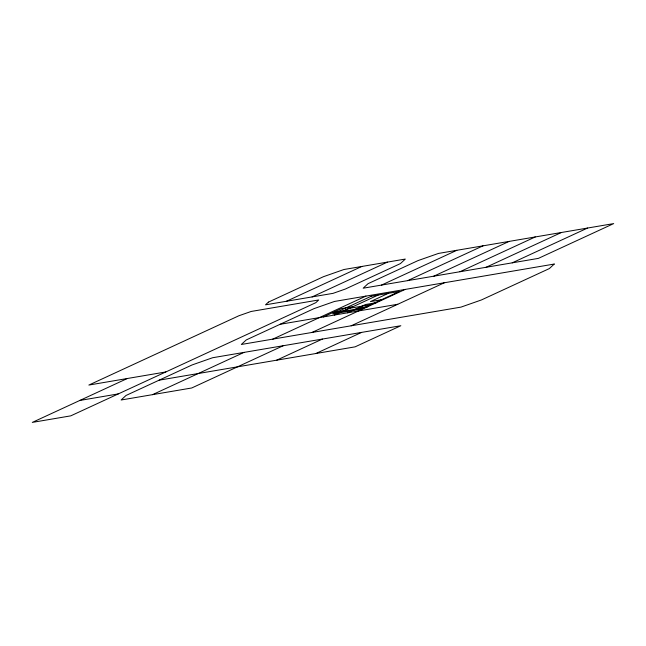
<?xml version="1.0" encoding="UTF-8"?>
<svg xmlns="http://www.w3.org/2000/svg" width="646" height="646" viewBox="0 0 646 646"><rect width="100%" height="100%" fill="white"/><g stroke="black" fill="none" stroke-linecap="round" stroke-linejoin="round"><path stroke-width="0.97" d="M127.319 378.508L32.3 422.403L70.769 415.854L315.789 302.691L318.712 299.97L251.141 311.461L238.85 315.773L88.857 385.056L165.828 371.951M159.11 380.179L355.106 346.845L400.827 325.729L212.631 357.731L192.177 364.909L159.11 380.179L125.994 395.481L121.117 400.003L191.733 387.98L283.214 345.723M315.87 353.524L361.599 332.399M286.453 301.262L361.808 266.467M312.091 296.91L387.455 262.106M381.52 285.08L456.843 250.293M152.513 394.658L244.035 352.385M272.749 339.142L365.935 296.102M323.388 316.928L341.314 308.643L352.312 306.777L334.378 315.054M407.658 280.63L482.99 245.843M378.128 295.069L342.751 311.412L363.989 307.795M388.367 293.324L370.441 301.609L381.431 299.736M347.58 312.809L365.507 304.524L376.497 302.659M433.805 276.181L509.129 241.402L613.7 223.597L538.376 258.384L363.149 288.205L368.034 283.683L418.002 260.604L438.456 253.426L509.129 241.402M311.961 332.464L405.155 289.424M459.952 271.732L535.268 236.945M276.666 360.185L322.402 339.061M351.166 325.794L444.4 282.738M486.091 267.282L561.414 232.495M512.23 262.833L587.545 228.054M349.446 308.32L370.675 304.702M332.351 312.785L343.341 310.912M356.544 308.667L367.534 306.793M280.122 324.292L397.783 304.266M79.813 400.455L118.291 393.907M268.405 302.126L265.506 304.831L333.053 293.349L345.335 289.045L400.439 263.584L405.317 259.062L343.898 269.519L323.444 276.698L268.405 302.126M554.236 264.053L549.358 268.575L481.44 299.946L460.978 307.116L241.313 344.48L246.247 339.933L313.988 308.643L334.475 301.456L554.236 264.053M371.167 296.256L332.835 313.956L361.033 309.159L399.365 291.459L371.167 296.256"/></g></svg>
